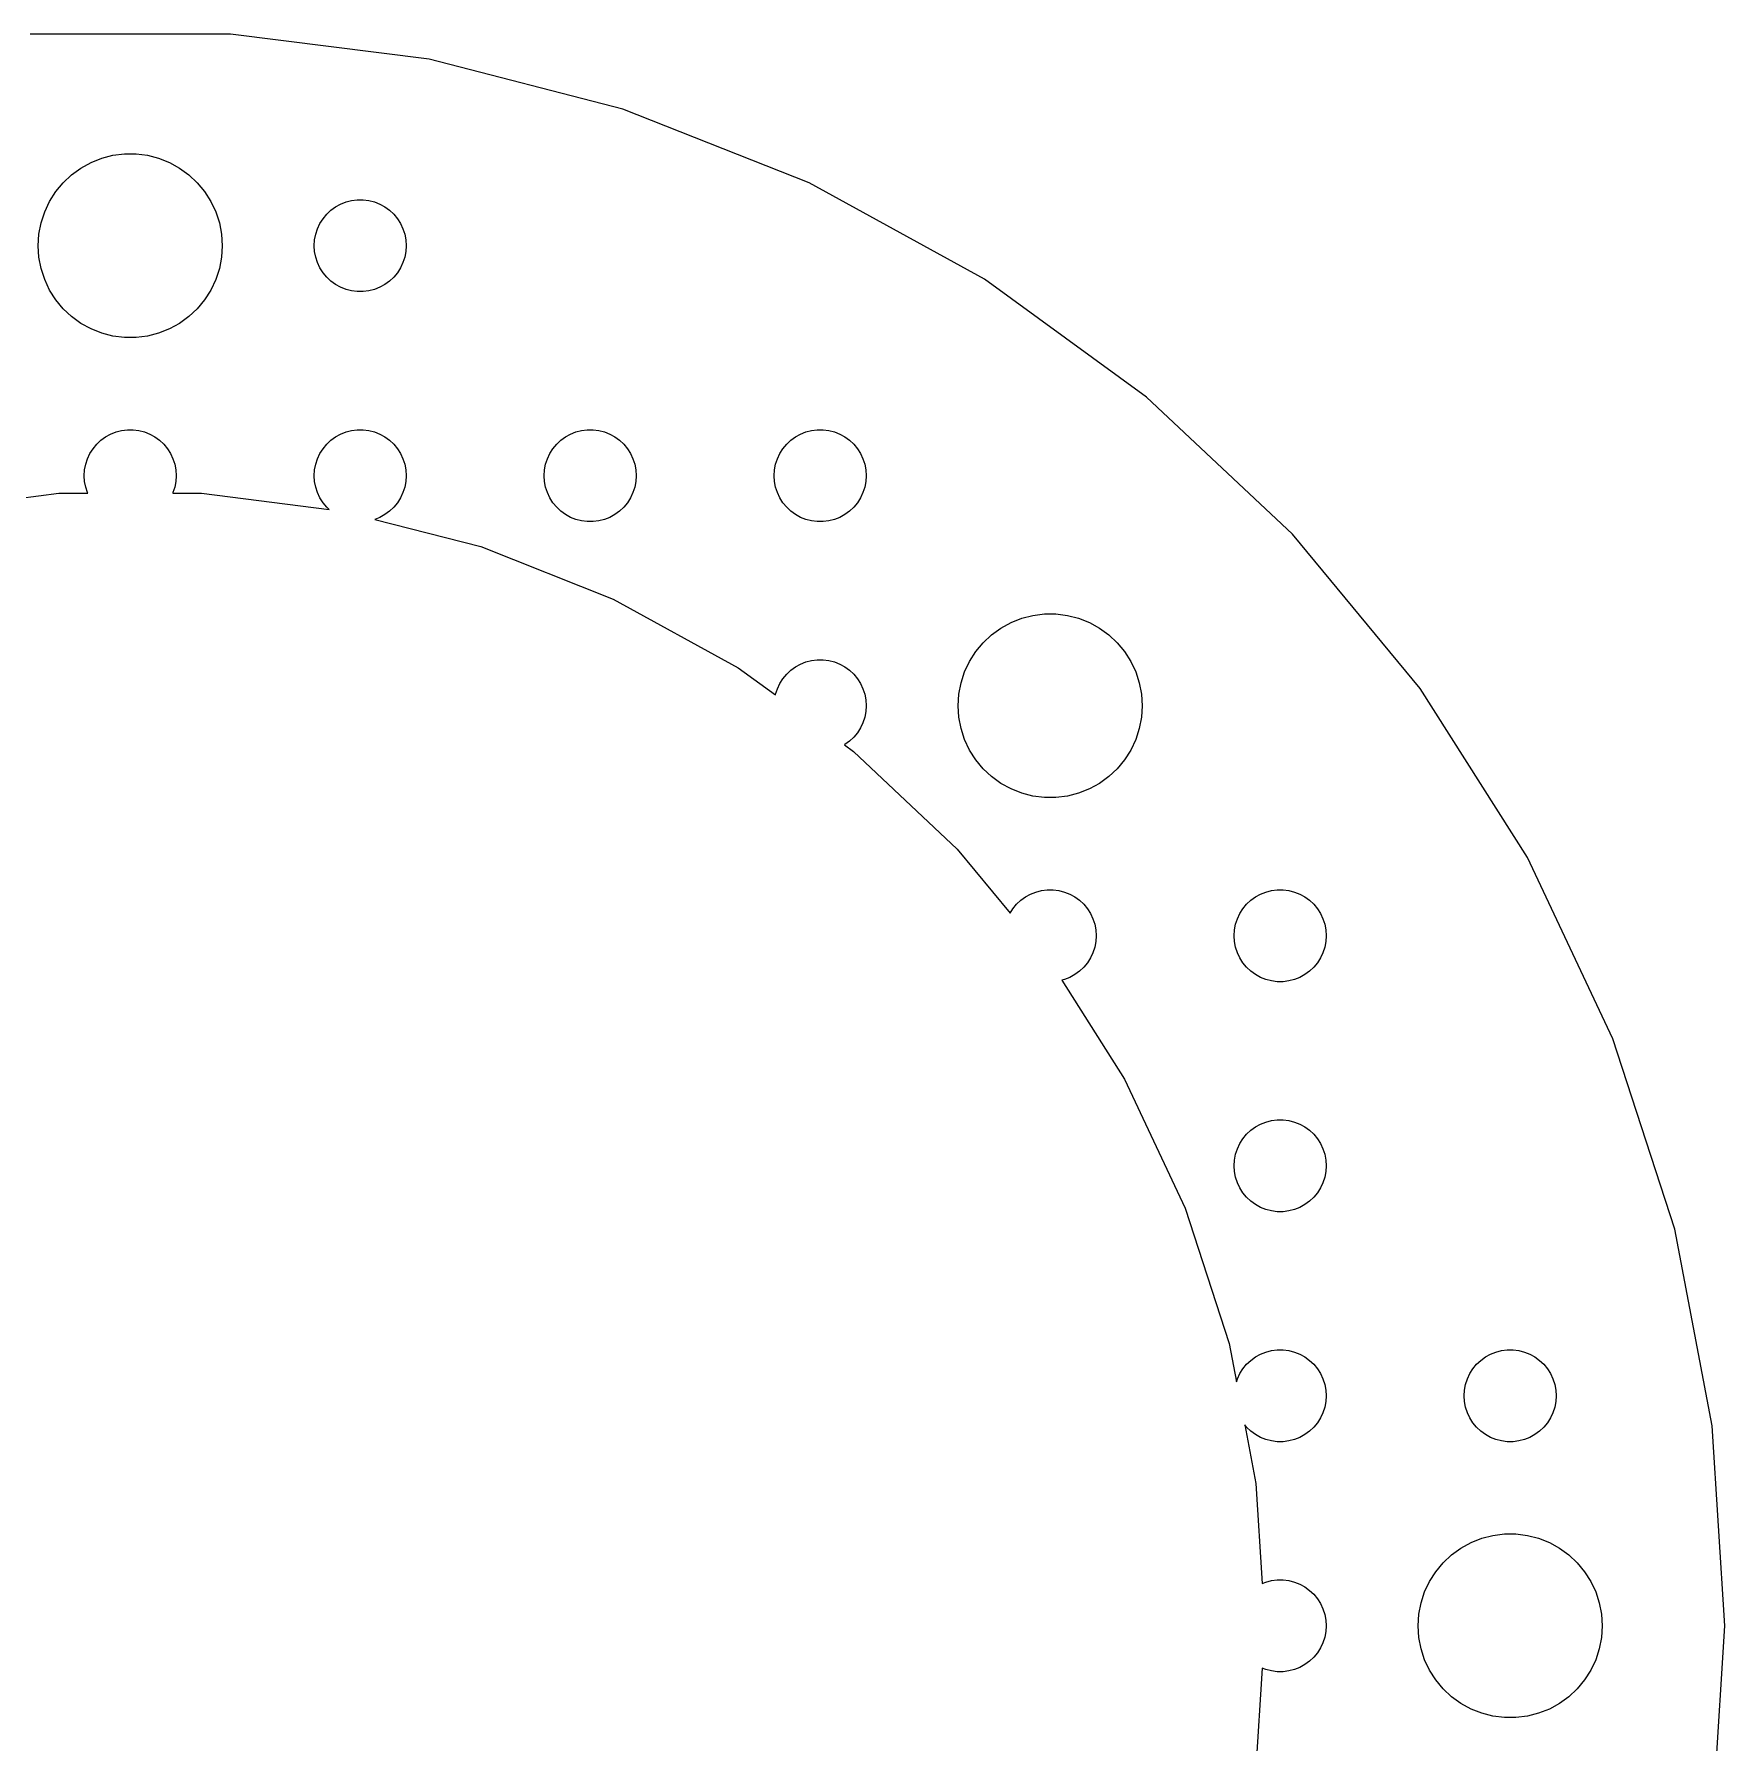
# Model space of a CAD drawing. Header units: metres. Extents: x -52 to 52, y -52 to 52.
# Drawn here: x -3.1 to 52, y -3.8 to 51.9 of the extents above; entities that cross this region are included whole.
import ezdxf

# ---------------------------------------------------------------- set-up
doc = ezdxf.new("R2010")
doc.units = ezdxf.units.M

msp = doc.modelspace()

# ---------------------------------------------------------------- linework, layer by layer
for p, q in [((3.26511, 51.8974), (-3.26511, 51.8974)), ((9.74382, 51.0789), (3.26511, 51.8974)), ((16.0689, 49.4549), (9.74382, 51.0789)), ((22.1405, 47.051), (16.0689, 49.4549)), ((-0.92705, 47.8532), (-0.56213, 47.9469)), ((-0.56213, 47.9469), (-0.18837, 47.9941)), ((-0.18837, 47.9941), (0.18837, 47.9941)), ((0.18837, 47.9941), (0.56213, 47.9469)), ((0.56213, 47.9469), (0.92705, 47.8532)), ((-1.91226, 47.3115), (-1.60747, 47.533)), ((-1.60747, 47.533), (-1.27733, 47.7145)), ((-1.27733, 47.7145), (-0.92705, 47.8532)), ((0.92705, 47.8532), (1.27733, 47.7145)), ((1.27733, 47.7145), (1.60747, 47.533)), ((1.60747, 47.533), (1.91226, 47.3115)), ((-2.42705, 46.7634), (-2.1869, 47.0536)), ((-2.1869, 47.0536), (-1.91226, 47.3115)), ((1.91226, 47.3115), (2.1869, 47.0536)), ((2.1869, 47.0536), (2.42705, 46.7634)), ((27.863, 43.905), (22.1405, 47.051)), ((-2.78932, 46.1044), (-2.62891, 46.4453)), ((-2.62891, 46.4453), (-2.42705, 46.7634)), ((2.42705, 46.7634), (2.62891, 46.4453)), ((2.62891, 46.4453), (2.78932, 46.1044)), ((6.54385, 46.1558), (6.69626, 46.2665)), ((6.69626, 46.2665), (6.86133, 46.3572)), ((6.86133, 46.3572), (7.03647, 46.4266)), ((7.03647, 46.4266), (7.21892, 46.4734)), ((7.21892, 46.4734), (7.40581, 46.497)), ((7.40581, 46.497), (7.59418, 46.497)), ((7.59418, 46.497), (7.78107, 46.4734)), ((7.78107, 46.4734), (7.96352, 46.4266)), ((7.96352, 46.4266), (8.13866, 46.3572)), ((8.13866, 46.3572), (8.30373, 46.2665)), ((8.30373, 46.2665), (8.45613, 46.1558)), ((-2.97633, 45.376), (-2.90575, 45.7461)), ((-2.90575, 45.7461), (-2.78932, 46.1044)), ((2.78932, 46.1044), (2.90575, 45.7461)), ((2.90575, 45.7461), (2.97633, 45.376)), ((6.10533, 45.5522), (6.18553, 45.7226)), ((6.18553, 45.7226), (6.28647, 45.8817)), ((6.28647, 45.8817), (6.40654, 46.0268)), ((6.40654, 46.0268), (6.54385, 46.1558)), ((8.45613, 46.1558), (8.59344, 46.0268)), ((8.59344, 46.0268), (8.71352, 45.8817)), ((8.71352, 45.8817), (8.81445, 45.7226)), ((8.81445, 45.7226), (8.89465, 45.5522)), ((-3, 45), (-2.97633, 45.376)), ((2.97633, 45.376), (3, 45)), ((6, 45), (6.01183, 45.188)), ((6.01183, 45.188), (6.04712, 45.373)), ((6.04712, 45.373), (6.10533, 45.5522)), ((8.89465, 45.5522), (8.95287, 45.373)), ((8.95287, 45.373), (8.98816, 45.188)), ((8.98816, 45.188), (9, 45)), ((-2.97633, 44.624), (-3, 45)), ((-2.90575, 44.2539), (-2.97633, 44.624)), ((2.97633, 44.624), (2.90575, 44.2539)), ((3, 45), (2.97633, 44.624)), ((6.01183, 44.812), (6, 45)), ((6.04712, 44.627), (6.01183, 44.812)), ((6.10533, 44.4478), (6.04712, 44.627)), ((8.95287, 44.627), (8.89465, 44.4478)), ((8.98816, 44.812), (8.95287, 44.627)), ((9, 45), (8.98816, 44.812)), ((-2.78932, 43.8956), (-2.90575, 44.2539)), ((2.90575, 44.2539), (2.78932, 43.8956)), ((6.18553, 44.2774), (6.10533, 44.4478)), ((6.28647, 44.1183), (6.18553, 44.2774)), ((6.40654, 43.9732), (6.28647, 44.1183)), ((8.71352, 44.1183), (8.59344, 43.9732)), ((8.81445, 44.2774), (8.71352, 44.1183)), ((8.89465, 44.4478), (8.81445, 44.2774)), ((-2.62891, 43.5547), (-2.78932, 43.8956)), ((-2.42705, 43.2366), (-2.62891, 43.5547)), ((2.62891, 43.5547), (2.42705, 43.2366)), ((2.78932, 43.8956), (2.62891, 43.5547)), ((6.54385, 43.8442), (6.40654, 43.9732)), ((6.69626, 43.7335), (6.54385, 43.8442)), ((6.86133, 43.6428), (6.69626, 43.7335)), ((7.03647, 43.5734), (6.86133, 43.6428)), ((7.21892, 43.5266), (7.03647, 43.5734)), ((7.40581, 43.503), (7.21892, 43.5266)), ((7.59418, 43.503), (7.40581, 43.503)), ((7.78107, 43.5266), (7.59418, 43.503)), ((7.96352, 43.5734), (7.78107, 43.5266)), ((8.13866, 43.6428), (7.96352, 43.5734)), ((8.30373, 43.7335), (8.13866, 43.6428)), ((8.45613, 43.8442), (8.30373, 43.7335)), ((8.59344, 43.9732), (8.45613, 43.8442)), ((33.146, 40.0667), (27.863, 43.905)), ((-2.1869, 42.9464), (-2.42705, 43.2366)), ((-1.91226, 42.6885), (-2.1869, 42.9464)), ((2.1869, 42.9464), (1.91226, 42.6885)), ((2.42705, 43.2366), (2.1869, 42.9464)), ((-1.60747, 42.467), (-1.91226, 42.6885)), ((-1.27733, 42.2855), (-1.60747, 42.467)), ((1.60747, 42.467), (1.27733, 42.2855)), ((1.91226, 42.6885), (1.60747, 42.467)), ((-0.92705, 42.1468), (-1.27733, 42.2855)), ((-0.56213, 42.0531), (-0.92705, 42.1468)), ((-0.18837, 42.0059), (-0.56213, 42.0531)), ((0.18837, 42.0059), (-0.18837, 42.0059)), ((0.56213, 42.0531), (0.18837, 42.0059)), ((0.92705, 42.1468), (0.56213, 42.0531)), ((1.27733, 42.2855), (0.92705, 42.1468)), ((37.9064, 35.5965), (33.146, 40.0667)), ((-1.21352, 38.3817), (-1.09344, 38.5268)), ((-1.09344, 38.5268), (-0.95613, 38.6558)), ((-0.95613, 38.6558), (-0.80373, 38.7665)), ((-0.80373, 38.7665), (-0.63866, 38.8572)), ((-0.63866, 38.8572), (-0.46352, 38.9266)), ((-0.46352, 38.9266), (-0.28107, 38.9734)), ((-0.28107, 38.9734), (-0.09418, 38.997)), ((-0.09418, 38.997), (0.09418, 38.997)), ((0.09418, 38.997), (0.28107, 38.9734)), ((0.28107, 38.9734), (0.46352, 38.9266)), ((0.46352, 38.9266), (0.63866, 38.8572)), ((0.63866, 38.8572), (0.80373, 38.7665)), ((0.80373, 38.7665), (0.95613, 38.6558)), ((0.95613, 38.6558), (1.09344, 38.5268)), ((1.09344, 38.5268), (1.21352, 38.3817)), ((6.28647, 38.3817), (6.40654, 38.5268)), ((6.40654, 38.5268), (6.54385, 38.6558)), ((6.54385, 38.6558), (6.69626, 38.7665)), ((6.69626, 38.7665), (6.86133, 38.8572)), ((6.86133, 38.8572), (7.03647, 38.9266)), ((7.03647, 38.9266), (7.21892, 38.9734)), ((7.21892, 38.9734), (7.40581, 38.997)), ((7.40581, 38.997), (7.59418, 38.997)), ((7.59418, 38.997), (7.78107, 38.9734)), ((7.78107, 38.9734), (7.96352, 38.9266)), ((7.96352, 38.9266), (8.13866, 38.8572)), ((8.13866, 38.8572), (8.30373, 38.7665)), ((8.30373, 38.7665), (8.45613, 38.6558)), ((8.45613, 38.6558), (8.59344, 38.5268)), ((8.59344, 38.5268), (8.71352, 38.3817)), ((13.7865, 38.3817), (13.9065, 38.5268)), ((13.9065, 38.5268), (14.0439, 38.6558)), ((14.0439, 38.6558), (14.1963, 38.7665)), ((14.1963, 38.7665), (14.3613, 38.8572)), ((14.3613, 38.8572), (14.5365, 38.9266)), ((14.5365, 38.9266), (14.7189, 38.9734)), ((14.7189, 38.9734), (14.9058, 38.997)), ((14.9058, 38.997), (15.0942, 38.997)), ((15.0942, 38.997), (15.2811, 38.9734)), ((15.2811, 38.9734), (15.4635, 38.9266)), ((15.4635, 38.9266), (15.6387, 38.8572)), ((15.6387, 38.8572), (15.8037, 38.7665)), ((15.8037, 38.7665), (15.9561, 38.6558)), ((15.9561, 38.6558), (16.0934, 38.5268)), ((16.0934, 38.5268), (16.2135, 38.3817)), ((21.2865, 38.3817), (21.4065, 38.5268)), ((21.4065, 38.5268), (21.5439, 38.6558)), ((21.5439, 38.6558), (21.6963, 38.7665)), ((21.6963, 38.7665), (21.8613, 38.8572)), ((21.8613, 38.8572), (22.0365, 38.9266)), ((22.0365, 38.9266), (22.2189, 38.9734)), ((22.2189, 38.9734), (22.4058, 38.997)), ((22.4058, 38.997), (22.5942, 38.997)), ((22.5942, 38.997), (22.7811, 38.9734)), ((22.7811, 38.9734), (22.9635, 38.9266)), ((22.9635, 38.9266), (23.1387, 38.8572)), ((23.1387, 38.8572), (23.3037, 38.7665)), ((23.3037, 38.7665), (23.4561, 38.6558)), ((23.4561, 38.6558), (23.5934, 38.5268)), ((23.5934, 38.5268), (23.7135, 38.3817)), ((-1.45287, 37.873), (-1.39465, 38.0522)), ((-1.39465, 38.0522), (-1.31445, 38.2226)), ((-1.31445, 38.2226), (-1.21352, 38.3817)), ((1.21352, 38.3817), (1.31445, 38.2226)), ((1.31445, 38.2226), (1.39465, 38.0522)), ((1.39465, 38.0522), (1.45287, 37.873)), ((6.04712, 37.873), (6.10533, 38.0522)), ((6.10533, 38.0522), (6.18553, 38.2226)), ((6.18553, 38.2226), (6.28647, 38.3817)), ((8.71352, 38.3817), (8.81445, 38.2226)), ((8.81445, 38.2226), (8.89465, 38.0522)), ((8.89465, 38.0522), (8.95287, 37.873)), ((13.5471, 37.873), (13.6053, 38.0522)), ((13.6053, 38.0522), (13.6855, 38.2226)), ((13.6855, 38.2226), (13.7865, 38.3817)), ((16.2135, 38.3817), (16.3145, 38.2226)), ((16.3145, 38.2226), (16.3947, 38.0522)), ((16.3947, 38.0522), (16.4529, 37.873)), ((21.0471, 37.873), (21.1053, 38.0522)), ((21.1053, 38.0522), (21.1855, 38.2226)), ((21.1855, 38.2226), (21.2865, 38.3817)), ((23.7135, 38.3817), (23.8145, 38.2226)), ((23.8145, 38.2226), (23.8947, 38.0522)), ((23.8947, 38.0522), (23.9529, 37.873)), ((-1.5, 37.5), (-1.48816, 37.688)), ((-1.48816, 37.312), (-1.5, 37.5)), ((-1.48816, 37.688), (-1.45287, 37.873)), ((1.45287, 37.873), (1.48816, 37.688)), ((1.48816, 37.688), (1.5, 37.5)), ((1.5, 37.5), (1.48816, 37.312)), ((6, 37.5), (6.01183, 37.688)), ((6.01183, 37.312), (6, 37.5)), ((6.01183, 37.688), (6.04712, 37.873)), ((8.95287, 37.873), (8.98816, 37.688)), ((8.98816, 37.688), (9, 37.5)), ((9, 37.5), (8.98816, 37.312)), ((13.5, 37.5), (13.5118, 37.688)), ((13.5118, 37.312), (13.5, 37.5)), ((13.5118, 37.688), (13.5471, 37.873)), ((16.4529, 37.873), (16.4882, 37.688)), ((16.4882, 37.688), (16.5, 37.5)), ((16.5, 37.5), (16.4882, 37.312)), ((21, 37.5), (21.0118, 37.688)), ((21.0118, 37.312), (21, 37.5)), ((21.0118, 37.688), (21.0471, 37.873)), ((23.9529, 37.873), (23.9882, 37.688)), ((23.9882, 37.688), (24, 37.5)), ((24, 37.5), (23.9882, 37.312)), ((-6.48286, 36.4015), (-2.32324, 36.927)), ((-2.32324, 36.927), (-1.38486, 36.927)), ((-1.45287, 37.127), (-1.48816, 37.312)), ((-1.39465, 36.9478), (-1.45287, 37.127)), ((-1.38486, 36.927), (-1.39465, 36.9478)), ((1.39465, 36.9478), (1.38486, 36.927)), ((1.38486, 36.927), (2.32324, 36.927)), ((1.45287, 37.127), (1.39465, 36.9478)), ((1.48816, 37.312), (1.45287, 37.127)), ((2.32324, 36.927), (6.48286, 36.4015)), ((6.04712, 37.127), (6.01183, 37.312)), ((6.10533, 36.9478), (6.04712, 37.127)), ((6.18553, 36.7774), (6.10533, 36.9478)), ((6.28647, 36.6183), (6.18553, 36.7774)), ((8.81445, 36.7774), (8.71352, 36.6183)), ((8.89465, 36.9478), (8.81445, 36.7774)), ((8.95287, 37.127), (8.89465, 36.9478)), ((8.98816, 37.312), (8.95287, 37.127)), ((13.5471, 37.127), (13.5118, 37.312)), ((13.6053, 36.9478), (13.5471, 37.127)), ((13.6855, 36.7774), (13.6053, 36.9478)), ((13.7865, 36.6183), (13.6855, 36.7774)), ((16.3145, 36.7774), (16.2135, 36.6183)), ((16.3947, 36.9478), (16.3145, 36.7774)), ((16.4529, 37.127), (16.3947, 36.9478)), ((16.4882, 37.312), (16.4529, 37.127)), ((21.0471, 37.127), (21.0118, 37.312)), ((21.1053, 36.9478), (21.0471, 37.127)), ((21.1855, 36.7774), (21.1053, 36.9478)), ((21.2865, 36.6183), (21.1855, 36.7774)), ((23.8145, 36.7774), (23.7135, 36.6183)), ((23.8947, 36.9478), (23.8145, 36.7774)), ((23.9529, 37.127), (23.8947, 36.9478)), ((23.9882, 37.312), (23.9529, 37.127)), ((6.40654, 36.4732), (6.28647, 36.6183)), ((6.48286, 36.4015), (6.40654, 36.4732)), ((8.30373, 36.2335), (8.13866, 36.1428)), ((8.45613, 36.3442), (8.30373, 36.2335)), ((8.59344, 36.4732), (8.45613, 36.3442)), ((8.71352, 36.6183), (8.59344, 36.4732)), ((13.9065, 36.4732), (13.7865, 36.6183)), ((14.0439, 36.3442), (13.9065, 36.4732)), ((14.1963, 36.2335), (14.0439, 36.3442)), ((14.3613, 36.1428), (14.1963, 36.2335)), ((15.8037, 36.2335), (15.6387, 36.1428)), ((15.9561, 36.3442), (15.8037, 36.2335)), ((16.0934, 36.4732), (15.9561, 36.3442)), ((16.2135, 36.6183), (16.0934, 36.4732)), ((21.4065, 36.4732), (21.2865, 36.6183)), ((21.5439, 36.3442), (21.4065, 36.4732)), ((21.6963, 36.2335), (21.5439, 36.3442)), ((21.8613, 36.1428), (21.6963, 36.2335)), ((23.3037, 36.2335), (23.1387, 36.1428)), ((23.4561, 36.3442), (23.3037, 36.2335)), ((23.5934, 36.4732), (23.4561, 36.3442)), ((23.7135, 36.6183), (23.5934, 36.4732)), ((8.13866, 36.1428), (7.97369, 36.0774)), ((7.97369, 36.0774), (11.4336, 35.1891)), ((14.5365, 36.0734), (14.3613, 36.1428)), ((14.7189, 36.0266), (14.5365, 36.0734)), ((14.9058, 36.003), (14.7189, 36.0266)), ((15.0942, 36.003), (14.9058, 36.003)), ((15.2811, 36.0266), (15.0942, 36.003)), ((15.4635, 36.0734), (15.2811, 36.0266)), ((15.6387, 36.1428), (15.4635, 36.0734)), ((22.0365, 36.0734), (21.8613, 36.1428)), ((22.2189, 36.0266), (22.0365, 36.0734)), ((22.4058, 36.003), (22.2189, 36.0266)), ((22.5942, 36.003), (22.4058, 36.003)), ((22.7811, 36.0266), (22.5942, 36.003)), ((22.9635, 36.0734), (22.7811, 36.0266)), ((23.1387, 36.1428), (22.9635, 36.0734)), ((11.4336, 35.1891), (15.7538, 33.4786)), ((42.0689, 30.5648), (37.9064, 35.5965)), ((15.7538, 33.4786), (19.8256, 31.2401)), ((29.0729, 32.8532), (29.4379, 32.9469)), ((29.4379, 32.9469), (29.8116, 32.9941)), ((29.8116, 32.9941), (30.1884, 32.9941)), ((30.1884, 32.9941), (30.5621, 32.9469)), ((30.5621, 32.9469), (30.927, 32.8532)), ((28.0877, 32.3115), (28.3925, 32.533)), ((28.3925, 32.533), (28.7227, 32.7145)), ((28.7227, 32.7145), (29.0729, 32.8532)), ((30.927, 32.8532), (31.2773, 32.7145)), ((31.2773, 32.7145), (31.6075, 32.533)), ((31.6075, 32.533), (31.9123, 32.3115)), ((27.3711, 31.4453), (27.5729, 31.7634)), ((27.5729, 31.7634), (27.8131, 32.0536)), ((27.8131, 32.0536), (28.0877, 32.3115)), ((31.9123, 32.3115), (32.1869, 32.0536)), ((32.1869, 32.0536), (32.427, 31.7634)), ((32.427, 31.7634), (32.6289, 31.4453)), ((19.8256, 31.2401), (21.0437, 30.3551)), ((21.5439, 31.1558), (21.6963, 31.2665)), ((21.6963, 31.2665), (21.8613, 31.3572)), ((21.8613, 31.3572), (22.0365, 31.4266)), ((22.0365, 31.4266), (22.2189, 31.4734)), ((22.2189, 31.4734), (22.4058, 31.497)), ((22.4058, 31.497), (22.5942, 31.497)), ((22.5942, 31.497), (22.7811, 31.4734)), ((22.7811, 31.4734), (22.9635, 31.4266)), ((22.9635, 31.4266), (23.1387, 31.3572)), ((23.1387, 31.3572), (23.3037, 31.2665)), ((23.3037, 31.2665), (23.4561, 31.1558)), ((27.2107, 31.1044), (27.3711, 31.4453)), ((32.6289, 31.4453), (32.7893, 31.1044)), ((21.1053, 30.5522), (21.1855, 30.7226)), ((21.1855, 30.7226), (21.2865, 30.8817)), ((21.2865, 30.8817), (21.4065, 31.0268)), ((21.4065, 31.0268), (21.5439, 31.1558)), ((23.4561, 31.1558), (23.5934, 31.0268)), ((23.5934, 31.0268), (23.7135, 30.8817)), ((23.7135, 30.8817), (23.8145, 30.7226)), ((23.8145, 30.7226), (23.8947, 30.5522)), ((27.0237, 30.376), (27.0942, 30.7461)), ((27.0942, 30.7461), (27.2107, 31.1044)), ((32.7893, 31.1044), (32.9057, 30.7461)), ((32.9057, 30.7461), (32.9763, 30.376)), ((21.0437, 30.3551), (21.0471, 30.373)), ((21.0471, 30.373), (21.1053, 30.5522)), ((23.8947, 30.5522), (23.9529, 30.373)), ((23.9529, 30.373), (23.9882, 30.188)), ((23.9882, 30.188), (24, 30)), ((27, 30), (27.0237, 30.376)), ((32.9763, 30.376), (33, 30)), ((45.5679, 25.0512), (42.0689, 30.5648)), ((23.9529, 29.627), (23.8947, 29.4478)), ((23.9882, 29.812), (23.9529, 29.627)), ((24, 30), (23.9882, 29.812)), ((27.0237, 29.624), (27, 30)), ((27.0942, 29.2539), (27.0237, 29.624)), ((32.9763, 29.624), (32.9057, 29.2539)), ((33, 30), (32.9763, 29.624)), ((23.5934, 28.9732), (23.4561, 28.8442)), ((23.7135, 29.1183), (23.5934, 28.9732)), ((23.8145, 29.2774), (23.7135, 29.1183)), ((23.8947, 29.4478), (23.8145, 29.2774)), ((27.2107, 28.8956), (27.0942, 29.2539)), ((32.9057, 29.2539), (32.7893, 28.8956)), ((23.3037, 28.7335), (23.2878, 28.7247)), ((23.2878, 28.7247), (23.5847, 28.509)), ((23.4561, 28.8442), (23.3037, 28.7335)), ((23.5847, 28.509), (26.9718, 25.3282)), ((27.3711, 28.5547), (27.2107, 28.8956)), ((27.5729, 28.2366), (27.3711, 28.5547)), ((32.6289, 28.5547), (32.427, 28.2366)), ((32.7893, 28.8956), (32.6289, 28.5547)), ((27.8131, 27.9464), (27.5729, 28.2366)), ((28.0877, 27.6884), (27.8131, 27.9464)), ((32.1869, 27.9464), (31.9123, 27.6884)), ((32.427, 28.2366), (32.1869, 27.9464)), ((28.3925, 27.467), (28.0877, 27.6884)), ((28.7227, 27.2855), (28.3925, 27.467)), ((31.6075, 27.467), (31.2773, 27.2855)), ((31.9123, 27.6884), (31.6075, 27.467)), ((29.0729, 27.1468), (28.7227, 27.2855)), ((29.4379, 27.0531), (29.0729, 27.1468)), ((29.8116, 27.0059), (29.4379, 27.0531)), ((30.1884, 27.0059), (29.8116, 27.0059)), ((30.5621, 27.0531), (30.1884, 27.0059)), ((30.927, 27.1468), (30.5621, 27.0531)), ((31.2773, 27.2855), (30.927, 27.1468)), ((26.9718, 25.3282), (28.6978, 23.2419)), ((48.3484, 19.1425), (45.5679, 25.0512)), ((29.5365, 23.9266), (29.7189, 23.9734)), ((29.7189, 23.9734), (29.9058, 23.997)), ((29.9058, 23.997), (30.0942, 23.997)), ((30.0942, 23.997), (30.2811, 23.9734)), ((30.2811, 23.9734), (30.4635, 23.9266)), ((37.0365, 23.9266), (37.2189, 23.9734)), ((37.2189, 23.9734), (37.4058, 23.997)), ((37.4058, 23.997), (37.5942, 23.997)), ((37.5942, 23.997), (37.7811, 23.9734)), ((37.7811, 23.9734), (37.9635, 23.9266)), ((28.7865, 23.3817), (28.9065, 23.5268)), ((28.9065, 23.5268), (29.0439, 23.6558)), ((29.0439, 23.6558), (29.1963, 23.7665)), ((29.1963, 23.7665), (29.3613, 23.8572)), ((29.3613, 23.8572), (29.5365, 23.9266)), ((30.4635, 23.9266), (30.6387, 23.8572)), ((30.6387, 23.8572), (30.8037, 23.7665)), ((30.8037, 23.7665), (30.9561, 23.6558)), ((30.9561, 23.6558), (31.0934, 23.5268)), ((31.0934, 23.5268), (31.2135, 23.3817)), ((36.2865, 23.3817), (36.4065, 23.5268)), ((36.4065, 23.5268), (36.5439, 23.6558)), ((36.5439, 23.6558), (36.6963, 23.7665)), ((36.6963, 23.7665), (36.8613, 23.8572)), ((36.8613, 23.8572), (37.0365, 23.9266)), ((37.9635, 23.9266), (38.1387, 23.8572)), ((38.1387, 23.8572), (38.3037, 23.7665)), ((38.3037, 23.7665), (38.4561, 23.6558)), ((38.4561, 23.6558), (38.5934, 23.5268)), ((38.5934, 23.5268), (38.7135, 23.3817)), ((28.6978, 23.2419), (28.7865, 23.3817)), ((31.2135, 23.3817), (31.3145, 23.2226)), ((31.3145, 23.2226), (31.3947, 23.0522)), ((31.3947, 23.0522), (31.4529, 22.873)), ((31.4529, 22.873), (31.4882, 22.688)), ((36.0118, 22.688), (36.0471, 22.873)), ((36.0471, 22.873), (36.1053, 23.0522)), ((36.1053, 23.0522), (36.1855, 23.2226)), ((36.1855, 23.2226), (36.2865, 23.3817)), ((38.7135, 23.3817), (38.8145, 23.2226)), ((38.8145, 23.2226), (38.8947, 23.0522)), ((38.8947, 23.0522), (38.9529, 22.873)), ((38.9529, 22.873), (38.9882, 22.688)), ((31.4882, 22.312), (31.4529, 22.127)), ((31.4882, 22.688), (31.5, 22.5)), ((31.5, 22.5), (31.4882, 22.312)), ((36, 22.5), (36.0118, 22.688)), ((36.0118, 22.312), (36, 22.5)), ((36.0471, 22.127), (36.0118, 22.312)), ((38.9882, 22.312), (38.9529, 22.127)), ((38.9882, 22.688), (39, 22.5)), ((39, 22.5), (38.9882, 22.312)), ((31.3145, 21.7774), (31.2135, 21.6183)), ((31.3947, 21.9478), (31.3145, 21.7774)), ((31.4529, 22.127), (31.3947, 21.9478)), ((36.1053, 21.9478), (36.0471, 22.127)), ((36.1855, 21.7774), (36.1053, 21.9478)), ((36.2865, 21.6183), (36.1855, 21.7774)), ((38.8145, 21.7774), (38.7135, 21.6183)), ((38.8947, 21.9478), (38.8145, 21.7774)), ((38.9529, 22.127), (38.8947, 21.9478)), ((30.8037, 21.2335), (30.6387, 21.1427)), ((30.9561, 21.3442), (30.8037, 21.2335)), ((31.0934, 21.4732), (30.9561, 21.3442)), ((31.2135, 21.6183), (31.0934, 21.4732)), ((36.4065, 21.4732), (36.2865, 21.6183)), ((36.5439, 21.3442), (36.4065, 21.4732)), ((36.6963, 21.2335), (36.5439, 21.3442)), ((36.8613, 21.1427), (36.6963, 21.2335)), ((38.3037, 21.2335), (38.1387, 21.1427)), ((38.4561, 21.3442), (38.3037, 21.2335)), ((38.5934, 21.4732), (38.4561, 21.3442)), ((38.7135, 21.6183), (38.5934, 21.4732)), ((30.4635, 21.0734), (30.376, 21.0509)), ((30.376, 21.0509), (32.4233, 17.8249)), ((30.6387, 21.1427), (30.4635, 21.0734)), ((37.0365, 21.0734), (36.8613, 21.1427)), ((37.2189, 21.0266), (37.0365, 21.0734)), ((37.4058, 21.003), (37.2189, 21.0266)), ((37.5942, 21.003), (37.4058, 21.003)), ((37.7811, 21.0266), (37.5942, 21.003)), ((37.9635, 21.0734), (37.7811, 21.0266)), ((38.1387, 21.1427), (37.9635, 21.0734)), ((50.3663, 12.9319), (48.3484, 19.1425)), ((32.4233, 17.8249), (34.4017, 13.6206)), ((36.5439, 16.1558), (36.6963, 16.2665)), ((36.6963, 16.2665), (36.8613, 16.3572)), ((36.8613, 16.3572), (37.0365, 16.4266)), ((37.0365, 16.4266), (37.2189, 16.4734)), ((37.2189, 16.4734), (37.4058, 16.497)), ((37.4058, 16.497), (37.5942, 16.497)), ((37.5942, 16.497), (37.7811, 16.4734)), ((37.7811, 16.4734), (37.9635, 16.4266)), ((37.9635, 16.4266), (38.1387, 16.3572)), ((38.1387, 16.3572), (38.3037, 16.2665)), ((38.3037, 16.2665), (38.4561, 16.1558)), ((36.1053, 15.5522), (36.1855, 15.7226)), ((36.1855, 15.7226), (36.2865, 15.8817)), ((36.2865, 15.8817), (36.4065, 16.0268)), ((36.4065, 16.0268), (36.5439, 16.1558)), ((38.4561, 16.1558), (38.5934, 16.0268)), ((38.5934, 16.0268), (38.7135, 15.8817)), ((38.7135, 15.8817), (38.8145, 15.7226)), ((38.8145, 15.7226), (38.8947, 15.5522)), ((36, 15), (36.0118, 15.188)), ((36.0118, 15.188), (36.0471, 15.373)), ((36.0471, 15.373), (36.1053, 15.5522)), ((38.8947, 15.5522), (38.9529, 15.373)), ((38.9529, 15.373), (38.9882, 15.188)), ((38.9882, 15.188), (39, 15)), ((36.0118, 14.812), (36, 15)), ((36.0471, 14.627), (36.0118, 14.812)), ((36.1053, 14.4478), (36.0471, 14.627)), ((38.9529, 14.627), (38.8947, 14.4478)), ((38.9882, 14.812), (38.9529, 14.627)), ((39, 15), (38.9882, 14.812)), ((36.1855, 14.2774), (36.1053, 14.4478)), ((36.2865, 14.1183), (36.1855, 14.2774)), ((36.4065, 13.9732), (36.2865, 14.1183)), ((36.5439, 13.8442), (36.4065, 13.9732)), ((38.5934, 13.9732), (38.4561, 13.8442)), ((38.7135, 14.1183), (38.5934, 13.9732)), ((38.8145, 14.2774), (38.7135, 14.1183)), ((38.8947, 14.4478), (38.8145, 14.2774)), ((34.4017, 13.6206), (35.8376, 9.20152)), ((36.6963, 13.7335), (36.5439, 13.8442)), ((36.8613, 13.6427), (36.6963, 13.7335)), ((37.0365, 13.5734), (36.8613, 13.6427)), ((37.2189, 13.5266), (37.0365, 13.5734)), ((37.4058, 13.5029), (37.2189, 13.5266)), ((37.5942, 13.5029), (37.4058, 13.5029)), ((37.7811, 13.5266), (37.5942, 13.5029)), ((37.9635, 13.5734), (37.7811, 13.5266)), ((38.1387, 13.6427), (37.9635, 13.5734)), ((38.3037, 13.7335), (38.1387, 13.6427)), ((38.4561, 13.8442), (38.3037, 13.7335)), ((51.59, 6.51732), (50.3663, 12.9319)), ((35.8376, 9.20152), (36.0748, 7.95811)), ((36.8613, 8.85724), (37.0365, 8.92657)), ((37.0365, 8.92657), (37.2189, 8.97342)), ((37.2189, 8.97342), (37.4058, 8.99704)), ((37.4058, 8.99704), (37.5942, 8.99704)), ((37.5942, 8.99704), (37.7811, 8.97342)), ((37.7811, 8.97342), (37.9635, 8.92657)), ((37.9635, 8.92657), (38.1387, 8.85724)), ((44.3613, 8.85724), (44.5365, 8.92657)), ((44.5365, 8.92657), (44.7189, 8.97342)), ((44.7189, 8.97342), (44.9058, 8.99704)), ((44.9058, 8.99704), (45.0942, 8.99704)), ((45.0942, 8.99704), (45.2811, 8.97342)), ((45.2811, 8.97342), (45.4635, 8.92657)), ((45.4635, 8.92657), (45.6387, 8.85724)), ((36.1855, 8.22263), (36.2865, 8.38167)), ((36.2865, 8.38167), (36.4065, 8.52681)), ((36.4065, 8.52681), (36.5439, 8.65576)), ((36.5439, 8.65576), (36.6963, 8.76648)), ((36.6963, 8.76648), (36.8613, 8.85724)), ((38.1387, 8.85724), (38.3037, 8.76648)), ((38.3037, 8.76648), (38.4561, 8.65576)), ((38.4561, 8.65576), (38.5934, 8.52681)), ((38.5934, 8.52681), (38.7135, 8.38167)), ((38.7135, 8.38167), (38.8145, 8.22263)), ((43.6855, 8.22263), (43.7865, 8.38167)), ((43.7865, 8.38167), (43.9065, 8.52681)), ((43.9065, 8.52681), (44.0439, 8.65576)), ((44.0439, 8.65576), (44.1963, 8.76648)), ((44.1963, 8.76648), (44.3613, 8.85724)), ((45.6387, 8.85724), (45.8037, 8.76648)), ((45.8037, 8.76648), (45.9561, 8.65576)), ((45.9561, 8.65576), (46.0934, 8.52681)), ((46.0934, 8.52681), (46.2135, 8.38167)), ((46.2135, 8.38167), (46.3145, 8.22263)), ((36.0748, 7.95811), (36.1053, 8.05219)), ((36.1053, 8.05219), (36.1855, 8.22263)), ((38.8145, 8.22263), (38.8947, 8.05219)), ((38.8947, 8.05219), (38.9529, 7.87303)), ((38.9529, 7.87303), (38.9882, 7.68799)), ((43.5118, 7.68799), (43.5471, 7.87303)), ((43.5471, 7.87303), (43.6053, 8.05219)), ((43.6053, 8.05219), (43.6855, 8.22263)), ((46.3145, 8.22263), (46.3947, 8.05219)), ((46.3947, 8.05219), (46.4529, 7.87303)), ((46.4529, 7.87303), (46.4882, 7.68799)), ((38.9882, 7.312), (38.9529, 7.12695)), ((38.9882, 7.68799), (39, 7.5)), ((39, 7.5), (38.9882, 7.312)), ((43.5, 7.5), (43.5118, 7.68799)), ((43.5118, 7.312), (43.5, 7.5)), ((43.5471, 7.12695), (43.5118, 7.312)), ((46.4882, 7.312), (46.4529, 7.12695)), ((46.4882, 7.68799), (46.5, 7.5)), ((46.5, 7.5), (46.4882, 7.312)), ((38.8145, 6.77736), (38.7135, 6.61832)), ((38.8947, 6.9478), (38.8145, 6.77736)), ((38.9529, 7.12695), (38.8947, 6.9478)), ((43.6053, 6.9478), (43.5471, 7.12695)), ((43.6855, 6.77736), (43.6053, 6.9478)), ((43.7865, 6.61832), (43.6855, 6.77736)), ((46.3145, 6.77736), (46.2135, 6.61832)), ((46.3947, 6.9478), (46.3145, 6.77736)), ((46.4529, 7.12695), (46.3947, 6.9478)), ((36.4065, 6.47318), (36.3435, 6.54938)), ((36.3435, 6.54938), (36.7082, 4.63733)), ((36.5439, 6.34422), (36.4065, 6.47318)), ((36.6963, 6.23351), (36.5439, 6.34422)), ((36.8613, 6.14275), (36.6963, 6.23351)), ((37.0365, 6.07341), (36.8613, 6.14275)), ((38.1387, 6.14275), (37.9635, 6.07341)), ((38.3037, 6.23351), (38.1387, 6.14275)), ((38.4561, 6.34422), (38.3037, 6.23351)), ((38.5934, 6.47318), (38.4561, 6.34422)), ((38.7135, 6.61832), (38.5934, 6.47318)), ((43.9065, 6.47318), (43.7865, 6.61832)), ((44.0439, 6.34422), (43.9065, 6.47318)), ((44.1963, 6.23351), (44.0439, 6.34422)), ((44.3613, 6.14275), (44.1963, 6.23351)), ((44.5365, 6.07341), (44.3613, 6.14275)), ((45.6387, 6.14275), (45.4635, 6.07341)), ((45.8037, 6.23351), (45.6387, 6.14275)), ((45.9561, 6.34422), (45.8037, 6.23351)), ((46.0934, 6.47318), (45.9561, 6.34422)), ((46.2135, 6.61832), (46.0934, 6.47318)), ((52, 0), (51.59, 6.51732)), ((37.2189, 6.02657), (37.0365, 6.07341)), ((37.4058, 6.00294), (37.2189, 6.02657)), ((37.5942, 6.00294), (37.4058, 6.00294)), ((37.7811, 6.02657), (37.5942, 6.00294)), ((37.9635, 6.07341), (37.7811, 6.02657)), ((44.7189, 6.02657), (44.5365, 6.07341)), ((44.9058, 6.00294), (44.7189, 6.02657)), ((45.0942, 6.00294), (44.9058, 6.00294)), ((45.2811, 6.02657), (45.0942, 6.00294)), ((45.4635, 6.07341), (45.2811, 6.02657)), ((36.7082, 4.63733), (36.9133, 1.37781)), ((43.7227, 2.71448), (44.0729, 2.85316)), ((44.0729, 2.85316), (44.4379, 2.94685)), ((44.4379, 2.94685), (44.8116, 2.99408)), ((44.8116, 2.99408), (45.1884, 2.99408)), ((45.1884, 2.99408), (45.5621, 2.94685)), ((45.5621, 2.94685), (45.927, 2.85316)), ((45.927, 2.85316), (46.2773, 2.71448)), ((42.8131, 2.05363), (43.0877, 2.31154)), ((43.0877, 2.31154), (43.3925, 2.53297)), ((43.3925, 2.53297), (43.7227, 2.71448)), ((46.2773, 2.71448), (46.6075, 2.53297)), ((46.6075, 2.53297), (46.9123, 2.31154)), ((46.9123, 2.31154), (47.1869, 2.05363)), ((42.3711, 1.44525), (42.5729, 1.76335)), ((42.5729, 1.76335), (42.8131, 2.05363)), ((47.1869, 2.05363), (47.427, 1.76335)), ((47.427, 1.76335), (47.6289, 1.44525)), ((36.9133, 1.37781), (37.0365, 1.42657)), ((37.0365, 1.42657), (37.2189, 1.47342)), ((37.2189, 1.47342), (37.4058, 1.49704)), ((37.4058, 1.49704), (37.5942, 1.49704)), ((37.5942, 1.49704), (37.7811, 1.47342)), ((37.7811, 1.47342), (37.9635, 1.42657)), ((37.9635, 1.42657), (38.1387, 1.35724)), ((38.1387, 1.35724), (38.3037, 1.26648)), ((38.3037, 1.26648), (38.4561, 1.15576)), ((38.4561, 1.15576), (38.5934, 1.02681)), ((42.2107, 1.10437), (42.3711, 1.44525)), ((47.6289, 1.44525), (47.7893, 1.10437)), ((38.5934, 1.02681), (38.7135, 0.88167)), ((38.7135, 0.88167), (38.8145, 0.72263)), ((38.8145, 0.72263), (38.8947, 0.55219)), ((42.0237, 0.37599), (42.0942, 0.74606)), ((42.0942, 0.74606), (42.2107, 1.10437)), ((47.7893, 1.10437), (47.9057, 0.74606)), ((47.9057, 0.74606), (47.9763, 0.37599)), ((38.8947, 0.55219), (38.9529, 0.37303)), ((38.9529, 0.37303), (38.9882, 0.18799)), ((38.9882, 0.18799), (39, 0)), ((39, 0), (38.9882, -0.18799)), ((42, 0), (42.0237, 0.37599)), ((42.0237, -0.37599), (42, 0)), ((47.9763, 0.37599), (48, 0)), ((48, 0), (47.9763, -0.37599)), ((51.59, -6.51732), (52, 0)), ((38.8947, -0.55219), (38.8145, -0.72263)), ((38.9529, -0.37303), (38.8947, -0.55219)), ((38.9882, -0.18799), (38.9529, -0.37303)), ((42.0942, -0.74606), (42.0237, -0.37599)), ((47.9763, -0.37599), (47.9057, -0.74606)), ((38.5934, -1.02681), (38.4561, -1.15576)), ((38.7135, -0.88167), (38.5934, -1.02681)), ((38.8145, -0.72263), (38.7135, -0.88167)), ((42.2107, -1.10437), (42.0942, -0.74606)), ((42.3711, -1.44525), (42.2107, -1.10437)), ((47.7893, -1.10437), (47.6289, -1.44525)), ((47.9057, -0.74606), (47.7893, -1.10437)), ((36.9133, -1.37781), (36.7082, -4.63733)), ((37.0365, -1.42657), (36.9133, -1.37781)), ((37.2189, -1.47342), (37.0365, -1.42657)), ((37.4058, -1.49704), (37.2189, -1.47342)), ((37.5942, -1.49704), (37.4058, -1.49704)), ((37.7811, -1.47342), (37.5942, -1.49704)), ((37.9635, -1.42657), (37.7811, -1.47342)), ((38.1387, -1.35724), (37.9635, -1.42657)), ((38.3037, -1.26648), (38.1387, -1.35724)), ((38.4561, -1.15576), (38.3037, -1.26648)), ((42.5729, -1.76335), (42.3711, -1.44525)), ((47.6289, -1.44525), (47.427, -1.76335)), ((42.8131, -2.05363), (42.5729, -1.76335)), ((43.0877, -2.31154), (42.8131, -2.05363)), ((47.1869, -2.05363), (46.9123, -2.31154)), ((47.427, -1.76335), (47.1869, -2.05363)), ((43.3925, -2.53297), (43.0877, -2.31154)), ((43.7227, -2.71448), (43.3925, -2.53297)), ((44.0729, -2.85316), (43.7227, -2.71448)), ((46.2773, -2.71448), (45.927, -2.85316)), ((46.6075, -2.53297), (46.2773, -2.71448)), ((46.9123, -2.31154), (46.6075, -2.53297)), ((44.4379, -2.94685), (44.0729, -2.85316)), ((44.8116, -2.99408), (44.4379, -2.94685)), ((45.1884, -2.99408), (44.8116, -2.99408)), ((45.5621, -2.94685), (45.1884, -2.99408)), ((45.927, -2.85316), (45.5621, -2.94685))]:
    msp.add_line(p, q)

doc.saveas('drawing.dxf')
